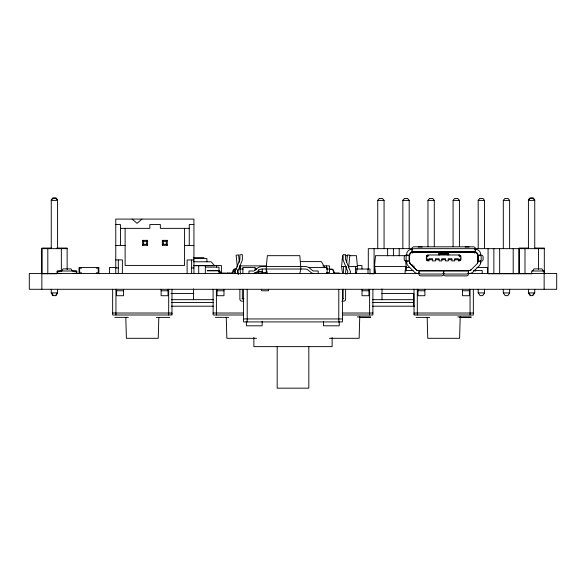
<?xml version="1.0" encoding="UTF-8"?>
<svg xmlns="http://www.w3.org/2000/svg" width="586" height="586" viewBox="0 0 586 586"><rect width="100%" height="100%" fill="white"/><g stroke="black" fill="none" stroke-linecap="round" stroke-linejoin="round"><path stroke-width="0.88" d="M158.821 317.422L158.235 338.298L126.393 338.298L125.807 317.422M359.76 316.521L359.145 338.298L329.442 338.298M460.222 316.521L459.607 338.298L427.765 338.298L427.179 317.422M343.125 299.058L343.132 289.286M342.59 273.472L341.594 266.549L342.59 255.672M345.44 274.05L346.194 266.769M346.663 262.22L347.417 254.939L349.879 255.196L348.56 267.883M356.427 273.472L357.416 266.549L356.427 255.672L349.505 255.672M405.527 270.871L406.142 266.549L405.563 260.199M299.827 273.472L300.889 269.018L299.827 255.672L267.348 255.672L266.286 266.549L266.242 273.472M426.623 255.965L426.725 256.419M460.699 259.92L460.596 259.473M346.949 274.299L347.901 271.911L343.132 259.994L343.132 254.683L345.601 254.683L345.601 259.517L350.567 271.911L349.901 273.567M61.72 270.996L62.988 268.893L71.009 268.893L72.268 270.996M532.667 270.996L533.927 268.893L541.947 268.893L543.215 270.996M484.519 289.286L484.519 292.919L482.747 295.637L480.11 295.637L478.191 292.919L478.191 289.286M509.637 289.286L509.637 292.919L507.864 295.637L505.22 295.637L503.308 292.919L503.308 289.286M428.337 259.92L428.337 260.33M458.985 255.965L458.985 255.555M56.622 293.681L57.582 292.319M55.663 295.637L57.582 292.919L57.582 289.286M532.835 295.044L534.271 293M534.747 289.286L534.747 292.919L532.835 295.637L530.191 295.637L528.418 292.919L528.418 289.286M426.938 256.954L427.348 256.954M460.384 258.931L459.973 258.931M377.736 248.464L377.736 200.39L379.318 198.434L382.482 198.434L384.064 200.39L384.064 248.464M402.853 248.464L402.853 200.39L404.435 198.434L407.6 198.434L409.182 200.39L409.182 248.464M427.963 246.655L427.963 200.39L429.545 198.434L432.71 198.434L434.292 200.39L434.292 246.655M453.081 246.655L453.081 200.39L454.663 198.434L457.827 198.434L459.409 200.39L459.409 246.655M478.191 248.464L478.191 200.39L479.773 198.434L482.937 198.434L484.519 200.39L484.519 248.464M503.308 248.464L503.308 200.39L504.89 198.434L508.055 198.434L509.637 200.39L509.637 248.464M142.64 245.292L143.629 244.303L143.629 241.337L142.64 240.348L147.584 240.348L147.584 245.292L142.64 245.292L142.64 240.348M147.584 245.292L146.595 244.303L146.595 241.337L147.584 240.348M162.344 245.292L163.333 244.303L163.333 241.337L162.344 240.348L167.288 240.348L167.288 245.292L162.344 245.292L162.344 240.348M167.288 245.292L166.299 244.303L166.299 241.337L167.288 240.348M426.725 259.473L426.623 259.92M427.04 260.228L427.802 259.466M427.795 260.543L427.348 260.645M459.527 255.35L459.973 255.247M459.519 256.419L460.274 255.664M460.596 256.419L460.699 255.965M413.057 252.258A3.457 3.457 0 0 0 409.599 255.723L409.548 262.059A2.469 2.469 0 0 0 410.273 263.817L416.236 269.78A2.469 2.469 0 0 0 417.986 270.505L469.313 270.454A2.469 2.469 0 0 0 471.078 269.78L477.048 263.81A2.469 2.469 0 0 0 477.773 262.059L477.722 255.723A3.457 3.457 0 0 0 474.264 252.258M141.995 219.083L137.051 223.317L132.099 219.083M428.337 255.555L428.337 255.965M458.985 260.33L458.985 259.92M427.348 258.931L426.938 258.931M459.973 256.954L460.384 256.954M427.348 255.247L427.795 255.35M459.973 260.645L459.527 260.543M343.506 298.677L343.132 298.684M115.772 259.935L122.364 259.928L122.364 273.472M377.736 200.39L384.064 200.39M402.853 200.39L409.182 200.39M427.963 200.39L434.292 200.39M453.081 200.39L459.409 200.39M478.191 200.39L484.519 200.39M503.308 200.39L509.637 200.39M115.772 224.541L120.445 224.541L120.445 245.505M193.929 224.541L189.256 224.541L189.256 245.505M120.445 228.357L149.855 228.357L149.855 224.541L160.359 224.541L160.359 228.357L189.256 228.357M143.629 241.337L146.595 241.337M163.333 241.337L166.299 241.337M143.629 244.303L146.595 244.303M163.333 244.303L166.299 244.303M115.772 245.505L125.118 245.505M184.575 245.505L193.929 245.505M42.024 248.054L51.422 248.054M56.835 248.054L67.134 248.054L67.134 269.582M528.594 248.054L519.196 248.054L519.196 273.765L532.205 273.765M534.908 248.054L544.306 248.054L544.306 273.765M67.134 248.654L41.694 248.654L41.694 273.765M411.833 248.654L368.301 248.654L368.301 269.282M474.543 248.654L518.984 248.654L518.984 273.765L488.079 273.765L488.079 248.654M519.196 248.654L544.306 248.654M412.017 251.709L475.297 251.709M412.017 252.083L475.297 252.083M409.548 261.107L405.732 261.107A1.978 1.524 90 0 1 404.208 259.129L404.208 257.151A1.978 1.524 -90 0 1 405.732 255.174L409.548 255.174L409.548 254.683A2.469 2.469 0 0 1 412.017 252.207L475.297 252.207A2.469 2.469 0 0 1 477.773 254.683L477.773 255.174L481.589 255.174A1.978 1.524 90 0 1 483.113 257.151L483.113 259.129A1.978 1.524 -90 0 1 481.589 261.107L477.773 261.107M439.603 252.771L447.711 252.771M439.603 253.284L447.711 253.284M439.603 254.185L447.711 254.185M345.183 255.672L347.776 255.672M405.153 255.672L375.494 255.672L374.505 266.549L374.505 273.472M193.329 257.635L203.987 257.635M194.017 258.551L206.902 258.551L206.902 261.832M428.974 259.723L432.636 259.723M435.405 259.723L439.06 259.723M441.829 259.723L445.492 259.723M448.253 259.723L451.916 259.723M454.685 259.723L458.34 259.723M193.929 259.972L187.11 259.972L187.11 273.472M300.618 261.605L321.399 261.605L324.747 267.538M193.387 261.774L211.15 261.774L214.549 265.729L193.71 265.729M193.424 265.561L221.398 265.561L221.398 273.472M357.548 265.561L361.965 265.561L361.965 269.077M266.571 265.898L240.238 265.898L240.238 269.018M322.857 265.898L329.457 265.898L329.457 272.483L326.49 272.483M341.594 266.549L346.114 266.549M349.505 266.549L357.416 266.549M205.327 267.121L218.988 267.121L218.988 273.472M116.511 267.509L109.457 267.509L109.457 273.472M406.098 267.509L409.592 267.509M476.953 267.509L487.53 267.509L487.53 273.472M308.346 267.538L327.142 267.538L327.142 273.472M115.772 267.934L118.306 267.934M191.615 267.934L193.929 267.934M236.612 269.018L234.861 269.018L234.861 273.472M239.579 269.018L243.227 269.018M254.764 269.018L256.58 269.018M326.49 269.018L331.434 269.018A2.469 2.469 0 0 1 333.903 271.494A1.48 1.48 0 0 0 335.39 272.973L339.345 272.973L339.345 273.472M356.134 269.018L369.971 269.018L369.971 273.472M329.457 269.516L331.434 269.516A1.978 1.978 0 0 1 333.412 271.494A1.978 1.978 0 0 0 335.39 273.472M207.21 270.505L218.468 270.556L219.97 271.325L221.039 273.01L227.317 273.142M413.071 270.505L405.094 270.505L405.094 273.472M416.653 270.505L421.415 270.505M465.907 270.505L470.668 270.505M473.385 270.505L482.219 270.505L482.219 273.472M418.939 270.629L443.558 270.629M443.756 270.629L468.375 270.629M207.21 270.835L217.831 270.835C220.102 270.476 219.508 273.823 221.786 273.472M418.939 271.003L443.558 271.003M443.756 271.003L468.375 271.003M258.631 271.494L262.286 271.494M254.764 272.483L258.397 272.483M262.03 272.483L266.571 272.483M258.631 272.973L262.286 272.973M419.715 273.472L29.3 273.472L29.3 289.286L556.7 289.286L556.7 273.472L468.207 273.472M56.835 273.765L42.024 273.765L42.024 248.654M369.129 273.765L374.088 273.765L374.088 248.654M116.607 290.773L123.529 290.773M161.121 290.773L168.043 290.773M217.062 290.773L223.984 290.773M362.016 290.773L368.938 290.773M417.957 290.773L424.879 290.773M462.471 290.773L469.393 290.773M478.191 292.919L484.519 292.919M503.308 292.919L509.637 292.919M528.418 292.919L534.747 292.919M170.951 293.542L193.776 293.542M381.823 293.542L413.775 293.542L413.775 306.2M242.003 298.684L244.003 298.684M171.405 299.673L213.67 299.673M372.44 299.673L413.775 299.673M243.673 301.153L241.923 301.153A2.036 2.036 0 0 1 239.886 299.116L239.886 289.286M341.814 301.153L343.564 301.153A2.036 2.036 0 0 0 345.601 299.116L345.601 289.286M171.28 302.442L213.436 302.442M372.432 302.442L413.562 302.442M171.28 306.2L213.465 306.2M372.418 306.2L414.47 306.2M112.651 313.019L171.976 313.019M213.106 313.019L243.681 313.019M342.319 313.019L372.894 313.019M414.024 313.019L473.349 313.019M171.075 313.979L171.976 313.979M414.024 313.979L414.925 313.979M243.681 314.997L213.106 314.997L213.106 289.286M342.319 314.997L372.894 314.997L372.894 289.286M357.27 316.916L370.718 316.916M457.725 316.916L471.173 316.916M114.827 317.356L128.275 317.356M156.352 317.4L169.801 317.4M215.282 317.356L228.73 317.356M359.24 317.356L370.718 317.356M416.199 317.4L429.648 317.4M459.695 317.356L471.173 317.356M243.564 318.952L342.436 318.952M256.558 338.298L226.855 338.298L226.262 317.422M416.507 270.007L410.317 263.788A2.469 2.469 0 0 1 409.599 262.045L409.768 263.085L409.548 262.059M459.519 259.466L460.274 260.228M427.04 255.664L427.802 256.419M53.165 295.637L51.253 292.919L51.253 289.286M528.418 292.319L530.191 295.044M51.693 293L53.026 295.044M238.539 274.299L237.586 271.911L242.355 259.994L242.355 254.683L239.886 254.683L239.886 259.517L234.92 271.911L235.579 273.567M266.286 269.018L267.348 273.472M375.494 273.472L374.505 266.549L406.142 266.549L406.142 270.871M239.337 262.22L238.583 254.939L236.121 255.196L237.345 266.982M239.711 265.861L240.56 274.05M237.623 269.699L238.099 274.233M242.355 299.036L242.355 289.286M544.145 273.472L544.145 289.286M544.042 273.472L544.042 270.996L531.685 270.996L531.685 273.472M538.519 248.654L538.519 269.282M534.747 248.464L534.747 199.797L533.165 197.834L530 197.834L528.418 199.797L528.418 248.464M524.983 248.654L524.983 273.765M513.197 248.654L513.197 273.765M499.66 248.654L499.66 273.765M493.866 248.654L493.866 273.765M480.74 255.174L480.74 254.683A5.435 5.435 0 0 0 475.297 249.24M480.74 261.107L480.637 263.085L480.74 262.059A5.435 5.435 0 0 1 479.143 265.905L473.18 271.875A5.435 5.435 0 0 1 469.335 273.472M478.249 255.174L478.249 261.107M477.89 255.174L477.89 261.107M475.297 252.207L475.297 248.369A1.978 1.546 0 0 0 473.32 246.823L413.994 246.823A1.978 1.546 0 0 0 412.017 248.369L412.017 252.207M475.187 269.208L475.187 271.259M474.543 251.343L474.543 253.137M473.349 289.286L473.349 314.997L414.024 314.997L414.024 289.286M470.602 251.812L470.602 252.207M470.06 289.286L470.06 314.997M469.393 289.286L469.393 295.718L462.471 295.718L462.471 289.286M468.375 270.505L468.375 274.343A1.978 1.546 0 0 1 466.397 275.889L445.734 275.889A1.978 1.546 0 0 1 443.756 274.343M463.68 251.812L463.68 252.207M448.7 252.258L448.7 254.976M447.711 252.207L447.711 254.976M443.756 270.505L443.756 272.497A1.978 1.546 0 0 0 445.734 274.043L466.397 274.043A1.978 1.546 0 0 0 468.375 272.497M443.558 270.505L443.558 272.497A1.978 1.546 0 0 1 441.58 274.043L420.916 274.043A1.978 1.546 0 0 1 418.939 272.497M439.603 252.207L439.603 254.976M438.614 252.258L438.614 254.976M424.879 289.286L424.879 295.718L417.957 295.718L417.957 289.286M423.634 251.812L423.634 252.207M418.939 270.505L418.939 274.343A1.978 1.546 0 0 0 420.916 275.889L441.58 275.889A1.978 1.546 0 0 0 443.558 274.343M417.313 289.286L417.313 314.997M416.719 251.812L416.719 252.207M413.994 265.971L413.994 267.78M412.734 251.343L412.734 253.137M412.734 264.799L412.734 266.593M409.424 255.174L409.424 261.107M409.072 255.174L409.072 261.107M406.581 255.174L406.581 254.683A5.435 5.435 0 0 1 412.017 249.24M406.581 261.107L406.677 263.085L406.581 262.059A5.435 5.435 0 0 0 408.171 265.905L414.141 271.875A5.435 5.435 0 0 0 417.986 273.472M399.205 248.654L399.205 255.826M393.411 248.654L393.411 255.826M387.624 248.654L387.624 255.826M382.006 288.891L382.006 299.673M374.718 265.561L374.718 273.472M369.605 289.286L369.605 314.997M368.938 289.286L368.938 295.718L362.016 295.718L362.016 289.286M367.993 269.018L367.993 273.472M356.134 272.973L356.134 273.472M355.438 266.549L355.438 273.472M343.572 266.549L343.572 273.472M342.436 289.286L342.436 321.919L243.564 321.919L243.564 289.286M339.257 321.245L339.257 325.809L323.494 325.809L323.494 321.245M338.789 289.286L338.789 321.919M332.13 337.536L332.13 346.634L253.87 346.634L253.87 337.536M326.49 265.898L326.49 268.242M318.191 273.472L318.191 270.996L313.627 270.996A1.619 1.619 0 0 1 312.77 270.688L309.379 267.927A7.23 7.23 0 0 0 305.54 266.557L261.634 266.557A7.23 7.23 0 0 0 257.796 267.927L254.405 270.688A1.619 1.619 0 0 1 253.548 270.996L248.984 270.996L248.984 273.472M308.822 346.634L308.822 388.166L277.178 388.166L277.178 346.634M268.498 289.286L268.498 290.773L261.576 290.773L261.576 289.286M262.286 269.018L262.301 273.472M262.14 321.245L262.14 325.809L246.369 325.809L246.369 321.245M258.631 269.743L258.638 273.472M255.218 270.058L255.218 267.509L242.882 267.509L242.882 273.472M255.218 272.805L255.218 273.472M247.211 289.286L247.211 321.919M227.317 273.472L227.39 272.973L231.338 272.973A1.48 1.48 0 0 0 232.825 271.494A2.469 2.469 0 0 1 235.294 269.018M223.984 289.286L223.984 295.718L217.062 295.718L217.062 289.286M216.571 265.561L216.571 267.121M216.395 289.286L216.395 314.997M205.327 265.561L205.327 273.472M198.72 265.561L198.72 273.472M193.929 273.472L193.929 219.083L115.772 219.083L115.772 273.472M193.548 288.891L193.548 299.673M191.615 259.972L191.615 273.472M184.575 228.357L184.575 265.421L125.118 265.421L125.118 228.357M171.976 289.286L171.976 314.997L112.651 314.997L112.651 289.286M168.687 289.286L168.687 314.997M168.043 289.286L168.043 295.718L161.121 295.718L161.121 289.286M123.529 289.286L123.529 295.718L116.607 295.718L116.607 289.286M118.306 259.935L118.306 273.472M115.94 289.286L115.94 314.997M98.858 273.472L98.858 267.509L79.044 267.509L79.044 273.472M96.382 267.509L96.382 268.168L98.236 268.168L98.236 272.805L96.382 272.805L96.382 273.472M81.52 267.509L81.52 268.168L79.667 268.168L79.667 272.805L81.52 272.805L81.52 273.472M76.861 273.472L76.861 270.996L57.084 270.996L57.084 273.472M72.906 270.996L76.561 271.296L76.561 273.105L72.906 273.472M61.347 248.654L61.347 271.076M61.039 270.996L57.384 271.296L57.384 273.105L61.039 273.472M57.582 248.464L57.582 199.797L56 197.834L52.835 197.834L51.253 199.797L51.253 248.464M47.81 248.654L47.81 273.765M41.855 273.472L41.855 289.286M479.692 261.107A1.978 1.524 -90 0 0 481.216 259.129L481.216 257.151A1.978 1.524 90 0 0 479.692 255.174M407.622 261.107A1.978 1.524 90 0 1 406.105 259.129L406.105 257.151A1.978 1.524 -90 0 1 407.622 255.174M471.056 269.728A2.469 2.469 0 0 1 469.313 270.454M418.008 270.454A2.469 2.469 0 0 1 416.258 269.728M469.137 247.006A1.978 0.989 0 0 0 468.624 246.97L465.658 246.97A1.978 0.989 0 0 0 465.145 247.006M422.169 247.006A1.978 0.989 0 0 0 421.656 246.97L418.69 246.97A1.978 0.989 0 0 0 418.184 247.006M412.017 250.215A1.978 1.546 0 0 1 413.994 248.669L473.32 248.669A1.978 1.546 0 0 1 475.297 250.215M253.452 273.472A4.087 4.087 0 0 0 256.045 272.541L259.034 270.095A4.754 4.754 0 0 1 262.052 269.018L305.123 269.018A4.754 4.754 0 0 1 308.133 270.095L311.129 272.541A4.087 4.087 0 0 0 313.722 273.472M231.338 273.472A1.978 1.978 0 0 0 233.316 271.494A1.978 1.978 0 0 1 235.294 269.516M477.773 262.059L477.546 263.085L477.773 262.059M57.582 292.919L55.809 295.637L53.026 295.637L51.253 292.919L57.582 292.919M52.835 198.434L51.253 200.39L57.582 200.39L56 198.434L52.835 198.434M530 198.434L528.418 200.39L534.747 200.39L533.165 198.434L530 198.434M458.985 254.976L428.337 254.976A1.978 1.978 0 0 0 426.359 256.954L426.359 258.931A1.978 1.978 0 0 0 428.337 260.909L428.974 260.909L428.974 258.734L432.636 258.734L432.636 260.909L435.405 260.909L435.405 258.734L439.06 258.734L439.06 260.909L441.829 260.909L441.829 258.734L445.492 258.734L445.492 260.909L448.253 260.909L448.253 258.734L451.916 258.734L451.916 260.909L454.685 260.909L454.685 258.734L458.34 258.734L458.34 260.909L458.985 260.909A1.978 1.978 0 0 0 460.962 258.931L460.962 256.954A1.978 1.978 0 0 0 458.985 254.976"/></g></svg>
